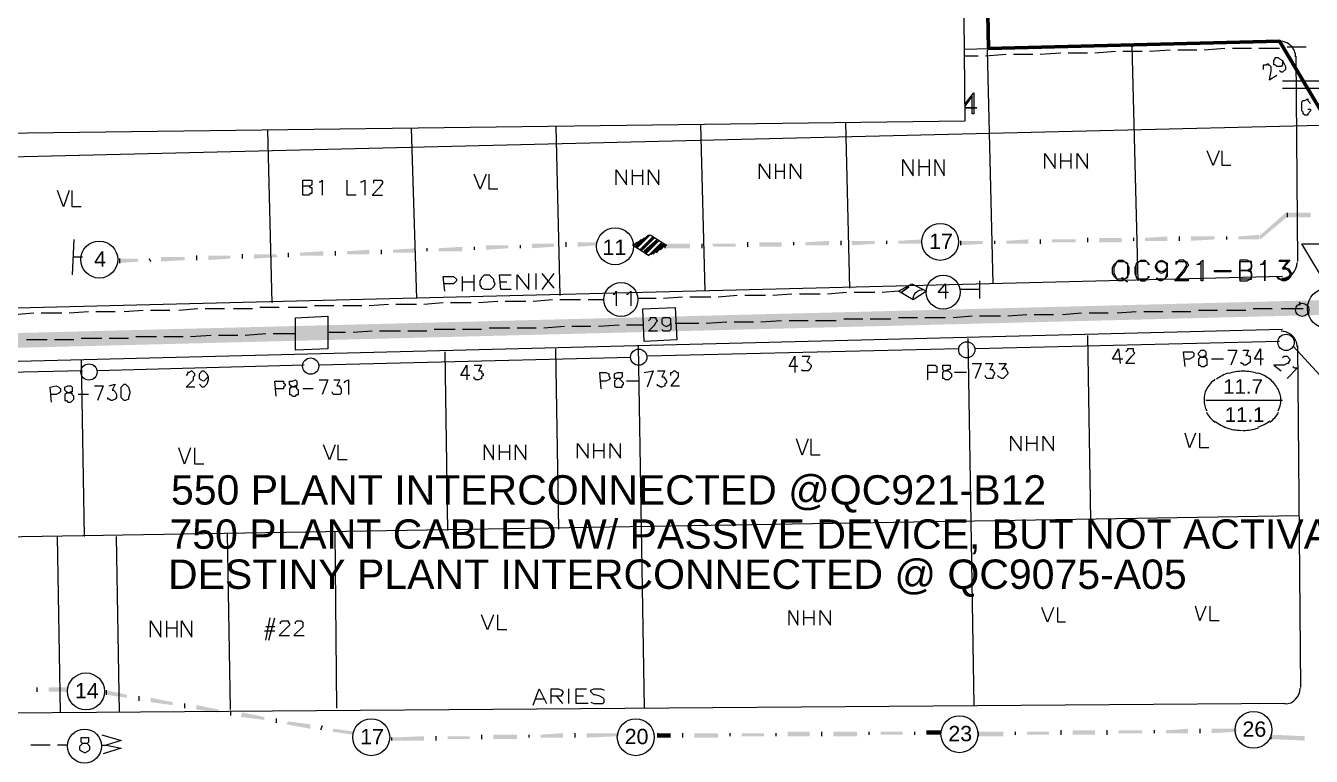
# Model space of a CAD drawing. Header units: millimetres. Extents: x 5.9 to 40.1, y 2 to 30.5.
# Drawn here: x 21.44 to 25.465, y 7.8 to 10.086 of the extents above; entities that cross this region are included whole.
import ezdxf

# ---------------------------------------------------------------- set-up
doc = ezdxf.new("R2010")
doc.units = ezdxf.units.MM
for name, color, linetype in [('PDF_0', 7, 'Continuous'), ('PDF_S31$BOUNDARY-NODE', 3, 'Continuous'), ('PDF_S31$CAAER01', 7, 'Continuous'), ('PDF_S31$CAEOL01', 7, 'Continuous'), ('PDF_S31$CATRM01', 7, 'Continuous'), ('PDF_S31$EQSYM01', 7, 'Continuous'), ('PDF_S31$NAME-ROAD', 7, 'Continuous'), ('PDF_S31$Notes', 6, 'Continuous'), ('PDF_S31$Passives-InlineEq', 7, 'Continuous'), ('PDF_S31$Passives-Splt2way', 7, 'Continuous'), ('PDF_S31$Passives-TapOffs', 7, 'Continuous'), ('PDF_S31$POLE', 7, 'Continuous'), ('PDF_S31$STRAND', 7, 'Continuous'), ('PDF_S31$Symbols-SelfTerminating', 7, 'Continuous'), ('PDF_S31$Symbols-Terminator', 7, 'Continuous'), ('PDF_S31$TPSYM01', 7, 'Continuous'), ('PDF_Text', 7, 'Continuous')]:
    doc.layers.add(name, color=color, linetype=linetype)
for name, color, linetype, true_color in [('PDF_S31$Actives-LineExtender', 94, 'Continuous', 0x009500), ('PDF_S31$Cable-540', 172, 'Continuous', 0x0000dd), ('PDF_S31$Cable-565', 23, 'Continuous', 0xdd8a6e), ('PDF_S31$LOTS', 254, 'Continuous', 0xdcdcdc), ('PDF_S31$Reverse$Not$Active', 61, 'Continuous', 0xdfff7f), ('PDF_S31$ROAD', 8, 'Continuous', 0x808080), ('PDF_S31$SDU', 157, 'Continuous', 0x396472)]:
    doc.layers.add(name, color=color, linetype=linetype, true_color=true_color)
doc.styles.add('PDF ArialMT', font='arial.ttf')
doc.styles.add('PDF Swiss721BT-LightCondensed', font='arial.ttf')

msp = doc.modelspace()

# ---------------------------------------------------------------- hatches: boundary and pattern name
at = {"layer": 'PDF_S31$CAAER01', "transparency": 33554559}
for points in [[(25.3054, 9.4172), (25.3841, 9.5005), (25.3008, 9.4265)], [(25.3933, 9.4912), (25.3841, 9.5005), (25.3054, 9.4172)], [(25.4627, 9.4866), (25.4627, 9.5005), (25.3887, 9.4866)], [(25.3887, 9.4866), (25.4627, 9.5005), (25.3887, 9.5005)], [(24.8705, 9.408), (24.8705, 9.4218), (24.8011, 9.408)], [(24.8011, 9.408), (24.8705, 9.4218), (24.8011, 9.4218)], [(25.0139, 9.4126), (25.0139, 9.4265), (24.9445, 9.4126)], [(24.9445, 9.4126), (25.0139, 9.4265), (24.9445, 9.4218)], [(25.162, 9.4172), (25.162, 9.4265), (25.088, 9.4126)], [(25.088, 9.4126), (25.162, 9.4265), (25.088, 9.4265)], [(25.3008, 9.4172), (25.3008, 9.4311), (25.236, 9.4172)], [(25.236, 9.4172), (25.3008, 9.4311), (25.236, 9.4265)], [(22.3719, 9.3663), (22.3719, 9.3802), (22.2979, 9.3663)], [(22.2979, 9.3663), (22.3719, 9.3802), (22.2979, 9.3756)], [(22.5153, 9.3709), (22.5153, 9.3848), (22.4459, 9.3709)], [(22.4459, 9.3709), (22.5153, 9.3848), (22.4459, 9.3802)], [(22.6588, 9.3756), (22.6588, 9.3894), (22.5894, 9.3756)], [(22.5894, 9.3756), (22.6588, 9.3894), (22.5894, 9.3848)], [(22.8068, 9.3802), (22.8068, 9.3941), (22.7328, 9.3802)], [(22.7328, 9.3802), (22.8068, 9.3941), (22.7328, 9.3894)], [(22.9503, 9.3894), (22.9503, 9.3987), (22.8809, 9.3848)], [(22.8809, 9.3848), (22.9503, 9.3987), (22.8809, 9.3987)], [(23.0937, 9.3941), (23.0937, 9.4033), (23.0243, 9.3894)], [(23.0243, 9.3894), (23.0937, 9.4033), (23.0243, 9.4033)], [(23.2279, 9.3987), (23.2279, 9.408), (23.1677, 9.3941)], [(23.1677, 9.3941), (23.2279, 9.408), (23.1677, 9.408)], [(23.5194, 9.3894), (23.5194, 9.4033), (23.4407, 9.3894)], [(23.4407, 9.3894), (23.5194, 9.4033), (23.4407, 9.4033)], [(23.5934, 9.3941), (23.6628, 9.4033), (23.5888, 9.4033)], [(23.6628, 9.3941), (23.6628, 9.4033), (23.5934, 9.3941)], [(23.8063, 9.3941), (23.8063, 9.408), (23.7369, 9.3941)], [(23.7369, 9.3941), (23.8063, 9.408), (23.7369, 9.408)], [(23.9543, 9.3987), (23.9543, 9.4126), (23.8803, 9.3987)], [(23.8803, 9.3987), (23.9543, 9.4126), (23.8803, 9.408)], [(24.0284, 9.3987), (24.0978, 9.4126), (24.0237, 9.4126)], [(24.0978, 9.4033), (24.0978, 9.4126), (24.0284, 9.3987)], [(24.2458, 9.4033), (24.2458, 9.4172), (24.1718, 9.4033)], [(24.1718, 9.4033), (24.2458, 9.4172), (24.1718, 9.4126)], [(24.4356, 9.4033), (24.4356, 9.4126), (24.3661, 9.3987)], [(24.3661, 9.3987), (24.4356, 9.4126), (24.3661, 9.4126)], [(24.579, 9.4033), (24.579, 9.4172), (24.5096, 9.4033)], [(24.5096, 9.4033), (24.579, 9.4172), (24.5096, 9.4126)], [(24.7271, 9.408), (24.7271, 9.4172), (24.653, 9.408)], [(24.653, 9.408), (24.7271, 9.4172), (24.653, 9.4172)], [(21.7935, 9.3478), (21.7889, 9.3571), (21.7334, 9.3432)], [(21.7334, 9.3432), (21.7889, 9.3571), (21.7334, 9.3571)], [(21.937, 9.3524), (21.937, 9.3617), (21.8629, 9.3478)], [(21.8629, 9.3478), (21.937, 9.3617), (21.8629, 9.3617)], [(22.0804, 9.3571), (22.0804, 9.3663), (22.011, 9.3524)], [(22.011, 9.3524), (22.0804, 9.3663), (22.011, 9.3663)], [(22.2285, 9.3617), (22.2238, 9.3709), (22.1544, 9.3571)], [(22.1544, 9.3571), (22.2238, 9.3709), (22.1544, 9.3709)], [(21.5714, 8.0013), (21.5714, 8.0152), (21.5113, 8.0013)], [(21.5113, 8.0013), (21.5714, 8.0152), (21.5113, 8.0152)], [(21.6917, 7.9921), (21.7565, 7.9921), (21.6917, 8.006)], [(21.7565, 7.9828), (21.7565, 7.9921), (21.6917, 7.9921)], [(21.8305, 7.969), (21.8999, 7.969), (21.8305, 7.9828)], [(21.8999, 7.9597), (21.8999, 7.969), (21.8305, 7.969)], [(21.974, 7.9458), (22.0434, 7.9458), (21.974, 7.9597)], [(22.0434, 7.9366), (22.0434, 7.9458), (21.974, 7.9458)], [(22.1128, 7.9227), (22.1868, 7.9227), (22.1174, 7.9366)], [(22.1868, 7.9134), (22.1868, 7.9227), (22.1128, 7.9227)], [(22.2562, 7.8996), (22.3303, 7.8996), (22.2609, 7.9088)], [(22.3303, 7.8857), (22.3303, 7.8996), (22.2562, 7.8996)], [(22.3997, 7.8764), (22.4691, 7.8764), (22.4043, 7.8857)], [(22.4644, 7.8672), (22.4691, 7.8764), (22.3997, 7.8764)], [(22.6865, 7.8487), (22.6865, 7.8625), (22.5847, 7.8487)], [(22.5847, 7.8487), (22.6865, 7.8625), (22.5847, 7.8579)], [(22.83, 7.8533), (22.83, 7.8625), (22.7606, 7.8533)], [(22.7606, 7.8533), (22.83, 7.8625), (22.7606, 7.8625)], [(22.978, 7.8533), (22.978, 7.8672), (22.904, 7.8533)], [(22.904, 7.8533), (22.978, 7.8672), (22.904, 7.8672)], [(23.1215, 7.8579), (23.1215, 7.8718), (23.0521, 7.8579)], [(23.0521, 7.8579), (23.1215, 7.8718), (23.0521, 7.8672)], [(23.2973, 7.8625), (23.2973, 7.8718), (23.1955, 7.8579)], [(23.1955, 7.8579), (23.2973, 7.8718), (23.1955, 7.8718)], [(23.4593, 7.8579), (23.4593, 7.8718), (23.4176, 7.8579)], [(23.4176, 7.8579), (23.4593, 7.8718), (23.4176, 7.8718)], [(23.6073, 7.8579), (23.6073, 7.8718), (23.5333, 7.8579)], [(23.5333, 7.8579), (23.6073, 7.8718), (23.5333, 7.8718)], [(23.7508, 7.8625), (23.7508, 7.8718), (23.6813, 7.8625)], [(23.6813, 7.8625), (23.7508, 7.8718), (23.6813, 7.8718)], [(23.8942, 7.8625), (23.8942, 7.8764), (23.8248, 7.8625)], [(23.8248, 7.8625), (23.8942, 7.8764), (23.8248, 7.8764)], [(24.0423, 7.8625), (24.0423, 7.8764), (23.9682, 7.8625)], [(23.9682, 7.8625), (24.0423, 7.8764), (23.9682, 7.8764)], [(24.1857, 7.8672), (24.1857, 7.8764), (24.1163, 7.8672)], [(24.1163, 7.8672), (24.1857, 7.8764), (24.1163, 7.8764)], [(24.306, 7.8672), (24.306, 7.881), (24.2597, 7.8672)], [(24.2597, 7.8672), (24.306, 7.881), (24.2597, 7.881)], [(24.5003, 7.8625), (24.5003, 7.8764), (24.4217, 7.8625)], [(24.4217, 7.8625), (24.5003, 7.8764), (24.4217, 7.8764)], [(24.6438, 7.8672), (24.6438, 7.8764), (24.5744, 7.8672)], [(24.5744, 7.8672), (24.6438, 7.8764), (24.5744, 7.8764)], [(24.7872, 7.8672), (24.7872, 7.881), (24.7178, 7.8672)], [(24.7178, 7.8672), (24.7872, 7.881), (24.7178, 7.881)], [(24.9353, 7.8718), (24.9353, 7.881), (24.8612, 7.8718)], [(24.8612, 7.8718), (24.9353, 7.881), (24.8612, 7.881)], [(25.0787, 7.8718), (25.0787, 7.8857), (25.0093, 7.8718)], [(25.0093, 7.8718), (25.0787, 7.8857), (25.0093, 7.881)], [(25.2314, 7.8764), (25.2314, 7.8857), (25.1527, 7.8718)], [(25.1527, 7.8718), (25.2314, 7.8857), (25.1527, 7.8857)], [(25.3378, 7.8533), (25.4442, 7.8625), (25.3378, 7.8672)], [(25.4442, 7.8487), (25.4442, 7.8625), (25.3378, 7.8533)]]:
    msp.add_hatch(color=256, dxfattribs=at).paths.add_polyline_path(points)
at = {"layer": 'PDF_S31$Reverse$Not$Active', "transparency": 33554559}
for points in [[(20.9236, 9.1118), (20.9283, 9.0656), (25.5183, 9.2275)], [(25.5183, 9.2275), (20.9283, 9.0656), (25.5183, 9.1812)]]:
    msp.add_hatch(color=256, dxfattribs=at).paths.add_polyline_path(points)

# ---------------------------------------------------------------- linework, layer by layer
at = {"layer": 'PDF_0', "lineweight": 9}
msp.add_lwpolyline([(14.2654, 21.813), (14.27, 17.0795), (13.6546, 17.0795), (13.6546, 16.5521), (14.0849, 16.3115), (14.0803, 15.9228), (14.0803, 12.124), (19.8826, 12.124), (19.8826, 11.5688), (20.1787, 11.7539), (20.7848, 11.7585), (20.7895, 11.541), (21.6084, 11.541), (21.6038, 11.7724), (24.4124, 11.8047), (24.3985, 11.2588), (24.3754, 10.2177), (24.38, 9.7874), (20.0584, 9.7318), (20.0168, 3.6011), (26.1707, 3.6427), (26.1707, 9.0517), (29.0441, 9.0285)], dxfattribs=at)
at = {"layer": 'PDF_S31$Actives-LineExtender', "lineweight": 9}
for points in [[(24.3795, 9.8399), (24.4078, 9.8753), (24.4078, 9.8105), (24.4032, 9.8105), (24.4032, 9.866), (24.3795, 9.8345)], [(25.0139, 9.32), (24.9954, 9.3108), (24.9862, 9.3154), (24.9815, 9.32), (24.9769, 9.3293), (24.9769, 9.3339), (24.9815, 9.3432), (24.9862, 9.3478), (24.9954, 9.3524), (25.0139, 9.3432), (25.0139, 9.3015), (25.0047, 9.2923), (24.9954, 9.2877), (24.9908, 9.2877), (24.9815, 9.2923), (24.9815, 9.2969), (24.9862, 9.2923)], [(24.9908, 9.3154), (24.9815, 9.32), (24.9815, 9.3432), (24.9908, 9.3478)], [(24.9815, 9.3386), (24.9862, 9.3478), (25.0047, 9.3478), (25.0139, 9.3386)], [(25, 9.3478), (25.0093, 9.3432), (25.0139, 9.3293), (25.0139, 9.3154), (25.0093, 9.3015), (25.0047, 9.2923), (24.9815, 9.2923)], [(25.0417, 9.2923), (25.0787, 9.2923), (25.0787, 9.2877), (25.0371, 9.2877), (25.0648, 9.32), (25.0695, 9.3293), (25.0741, 9.3339), (25.0741, 9.3386), (25.0695, 9.3478), (25.0741, 9.3478), (25.0787, 9.3386), (25.0787, 9.3339), (25.0741, 9.3293), (25.0695, 9.32), (25.0417, 9.2877)], [(25.3933, 9.3478), (25.3656, 9.3478), (25.3656, 9.3524), (25.398, 9.3524), (25.3748, 9.3247), (25.3933, 9.3524)], [(25, 9.3154), (25.0093, 9.32), (25.0139, 9.3293), (25.0047, 9.32), (24.9954, 9.3154), (24.9862, 9.32), (24.9815, 9.3293)], [(25.3748, 9.3293), (25.3841, 9.3293), (25.3933, 9.3247), (25.398, 9.32), (25.4026, 9.3108), (25.4026, 9.3062), (25.398, 9.2969), (25.3933, 9.2923), (25.3841, 9.2877), (25.3748, 9.2877), (25.3656, 9.2923), (25.361, 9.2923), (25.3563, 9.3015), (25.361, 9.3015), (25.3656, 9.2923), (25.3933, 9.2923), (25.398, 9.3015)], [(25.3748, 9.3247), (25.3841, 9.3247), (25.3933, 9.32), (25.398, 9.3108), (25.398, 9.3062), (25.3933, 9.2969), (25.3841, 9.2923)], [(25.3841, 9.3247), (25.3933, 9.32), (25.398, 9.3108)], [(25.361, 9.2969), (25.3702, 9.2923)]]:
    msp.add_lwpolyline(points, dxfattribs=at)
for points in [[(24.417, 9.829), (24.3796, 9.829)], [(25.5969, 9.4033), (25.5183, 9.2645), (25.435, 9.4033)], [(24.8612, 9.3524), (24.8751, 9.3524), (24.8797, 9.3478), (24.889, 9.3432), (24.889, 9.3386), (24.8936, 9.3293), (24.8936, 9.3108), (24.889, 9.3015), (24.889, 9.2969), (24.8797, 9.2923), (24.8751, 9.2877), (24.8612, 9.2877), (24.8474, 9.3015), (24.8427, 9.3108), (24.8427, 9.3293), (24.8474, 9.3386)], [(24.8566, 9.3478), (24.8797, 9.3478), (24.889, 9.3386), (24.889, 9.3015), (24.8797, 9.2923), (24.8566, 9.2923), (24.8474, 9.3108), (24.8474, 9.3293)], [(24.9491, 9.2923), (24.926, 9.2923), (24.9168, 9.3015), (24.9168, 9.3386), (24.926, 9.3478), (24.9306, 9.3524), (24.9445, 9.3524), (24.9491, 9.3478), (24.9538, 9.3432), (24.9584, 9.3386), (24.9538, 9.3386), (24.9538, 9.3432), (24.9491, 9.3478), (24.926, 9.3478), (24.9168, 9.3432), (24.9168, 9.3386), (24.9121, 9.3293), (24.9121, 9.3108), (24.9168, 9.3015), (24.9168, 9.2969), (24.926, 9.2923), (24.9306, 9.2877), (24.9445, 9.2877), (24.9491, 9.2923), (24.9538, 9.2969)], [(25.0417, 9.3386), (25.0417, 9.3478), (25.0463, 9.3478), (25.0695, 9.3478), (25.0648, 9.3524), (25.0509, 9.3524), (25.0463, 9.3478)], [(25.1203, 9.2877), (25.1203, 9.3478), (25.1157, 9.3386), (25.1065, 9.3386), (25.1157, 9.3432), (25.125, 9.3524), (25.125, 9.2877)], [(25.273, 9.3247), (25.2638, 9.32), (25.273, 9.32), (25.2777, 9.3247), (25.2777, 9.3478), (25.273, 9.3478), (25.2638, 9.3524), (25.2407, 9.3524), (25.2407, 9.2877), (25.2638, 9.2877), (25.273, 9.2923), (25.2777, 9.2923), (25.2777, 9.3154), (25.273, 9.32), (25.2638, 9.32), (25.2407, 9.32), (25.2638, 9.32), (25.273, 9.3154), (25.2777, 9.3108), (25.2777, 9.3015), (25.273, 9.2923), (25.2407, 9.2923), (25.2407, 9.3478), (25.273, 9.3478), (25.2777, 9.3386), (25.2777, 9.3293)], [(25.3193, 9.3478), (25.3147, 9.3386), (25.3054, 9.3386), (25.3147, 9.3432), (25.3193, 9.3524), (25.3193, 9.2877)], [(24.9584, 9.3015), (24.9538, 9.2969), (24.9538, 9.3015)], [(25.162, 9.3154), (25.162, 9.32), (25.2129, 9.32), (25.2129, 9.3154)], [(24.889, 9.283), (24.8705, 9.2969), (24.8751, 9.2969)]]:
    msp.add_lwpolyline(points, close=True, dxfattribs=at)
at = {"layer": 'PDF_S31$BOUNDARY-NODE', "lineweight": 60}
msp.add_lwpolyline([(24.4587, 10.6434), (24.4494, 10.2316), (24.4541, 10.0141), (25.3656, 10.0372), (25.583, 9.6717), (26.0596, 9.6717), (26.0643, 9.1303), (26.0689, 8.4594)], dxfattribs=at)
at = {"layer": 'PDF_S31$CAAER01', "lineweight": 0}
for points in [[(25.3887, 9.5005), (25.3887, 9.4866)], [(24.7641, 9.4218), (24.7641, 9.408)], [(24.9075, 9.4218), (24.9075, 9.4126)], [(25.0509, 9.4265), (25.0509, 9.4126)], [(25.199, 9.4265), (25.199, 9.4172)], [(22.4089, 9.3802), (22.4089, 9.3663)], [(22.5524, 9.3848), (22.5524, 9.3709)], [(22.6958, 9.3894), (22.6958, 9.3802)], [(22.8439, 9.3941), (22.8439, 9.3848)], [(22.9873, 9.3987), (22.9873, 9.3894)], [(23.1307, 9.408), (23.1307, 9.3941)], [(23.4407, 9.4033), (23.4407, 9.3894)], [(23.5564, 9.4033), (23.5564, 9.3894)], [(23.6999, 9.408), (23.6999, 9.3941)], [(23.8433, 9.408), (23.8433, 9.3987)], [(23.9914, 9.4126), (23.9914, 9.3987)], [(24.1348, 9.4126), (24.1348, 9.4033)], [(24.3661, 9.4126), (24.3661, 9.3987)], [(24.4726, 9.4126), (24.4726, 9.4033)], [(24.616, 9.4172), (24.616, 9.4033)], [(21.7334, 9.3571), (21.7334, 9.3432)], [(21.8259, 9.3571), (21.8305, 9.3478)], [(21.974, 9.3663), (21.974, 9.3524)], [(22.1174, 9.3709), (22.1174, 9.3571)], [(22.2609, 9.3756), (22.2609, 9.3617)], [(21.4743, 8.0152), (21.4743, 8.0013)], [(21.6917, 8.006), (21.6917, 7.9921)], [(21.7935, 7.9875), (21.7935, 7.9736)], [(21.937, 7.9643), (21.937, 7.9504)], [(22.0804, 7.9412), (22.0804, 7.9273)], [(22.2238, 7.9181), (22.2238, 7.9042)], [(22.3673, 7.8949), (22.3626, 7.881)], [(22.5847, 7.8579), (22.5847, 7.8487)], [(22.7236, 7.8625), (22.7236, 7.8487)], [(22.867, 7.8672), (22.867, 7.8533)], [(23.0151, 7.8672), (23.0151, 7.8579)], [(23.1585, 7.8718), (23.1585, 7.8579)], [(23.4176, 7.8718), (23.4176, 7.8579)], [(23.4963, 7.8718), (23.4963, 7.8579)], [(23.6443, 7.8718), (23.6443, 7.8625)], [(23.7878, 7.8718), (23.7878, 7.8625)], [(23.9312, 7.8764), (23.9312, 7.8625)], [(24.0793, 7.8764), (24.0793, 7.8672)], [(24.2227, 7.8764), (24.2227, 7.8672)], [(24.4217, 7.8764), (24.4217, 7.8625)], [(24.5373, 7.8764), (24.5373, 7.8672)], [(24.6808, 7.881), (24.6808, 7.8672)], [(24.8242, 7.881), (24.8242, 7.8672)], [(24.9723, 7.881), (24.9723, 7.8718)], [(25.1157, 7.8857), (25.1157, 7.8718)], [(25.3378, 7.8672), (25.3378, 7.8533)]]:
    msp.add_lwpolyline(points, dxfattribs=at)
at = {"layer": 'PDF_S31$Cable-540', "lineweight": 9}
for points in [[(24.5744, 9.1812), (24.5142, 9.1766)], [(24.6576, 9.1812), (24.5975, 9.1812)], [(24.7456, 9.1859), (24.6854, 9.1812)], [(24.8288, 9.1859), (24.7687, 9.1859)], [(24.9168, 9.1905), (24.8566, 9.1859)], [(25, 9.1905), (24.9399, 9.1905)], [(25.088, 9.1905), (25.0278, 9.1905)], [(25.1712, 9.1951), (25.1111, 9.1951)], [(25.2592, 9.1951), (25.199, 9.1951)], [(25.3424, 9.1997), (25.2823, 9.1997)], [(25.4396, 9.1997), (25.3702, 9.1997)], [(22.9549, 9.1396), (22.8901, 9.1396)], [(23.0382, 9.1396), (22.978, 9.1396)], [(23.1261, 9.1442), (23.0613, 9.1396)], [(23.2094, 9.1442), (23.1492, 9.1442)], [(23.2973, 9.1488), (23.2325, 9.1442)], [(23.3713, 9.1488), (23.3204, 9.1488)], [(23.5472, 9.1535), (23.4731, 9.1535)], [(23.6351, 9.1581), (23.5703, 9.1535)], [(23.7184, 9.1581), (23.6582, 9.1581)], [(23.8063, 9.1627), (23.7415, 9.1581)], [(23.8896, 9.1627), (23.8294, 9.1627)], [(23.9775, 9.1627), (23.9127, 9.1627)], [(24.0608, 9.1674), (24.0006, 9.1674)], [(24.1487, 9.1674), (24.0839, 9.1674)], [(24.232, 9.172), (24.1718, 9.172)], [(24.3199, 9.172), (24.2551, 9.172)], [(24.4032, 9.1766), (24.343, 9.172)], [(24.4911, 9.1766), (24.4263, 9.1766)], [(21.5067, 9.1026), (21.4419, 9.1026)], [(21.5899, 9.1026), (21.5298, 9.1026)], [(21.6779, 9.1072), (21.6131, 9.1072)], [(21.7611, 9.1072), (21.701, 9.1072)], [(21.8491, 9.1118), (21.7843, 9.1118)], [(21.9323, 9.1118), (21.8722, 9.1118)], [(22.0203, 9.1165), (21.9555, 9.1118)], [(22.1035, 9.1165), (22.0434, 9.1165)], [(22.1914, 9.1211), (22.1267, 9.1165)], [(22.284, 9.1211), (22.2146, 9.1211)], [(22.4413, 9.1257), (22.3858, 9.1257)], [(22.5246, 9.1303), (22.4644, 9.1257)], [(22.6125, 9.1303), (22.5477, 9.1303)], [(22.6958, 9.1303), (22.6356, 9.1303)], [(22.7837, 9.135), (22.7189, 9.135)], [(22.867, 9.135), (22.8068, 9.135)]]:
    msp.add_lwpolyline(points, dxfattribs=at)
at = {"layer": 'PDF_S31$Cable-565', "lineweight": 13}
for points in [[(24.4217, 9.991), (24.3778, 9.991)], [(24.5096, 9.9956), (24.4448, 9.991)], [(24.5929, 9.9956), (24.5327, 9.9956)], [(24.6808, 10.0002), (24.616, 9.9956)], [(24.7641, 10.0002), (24.7039, 10.0002)], [(24.852, 10.0048), (24.7872, 10.0002)], [(24.9353, 10.0048), (24.8751, 10.0048)], [(25.0232, 10.0095), (24.9584, 10.0048)], [(25.1065, 10.0095), (25.0463, 10.0095)], [(25.1944, 10.0141), (25.1296, 10.0095)], [(25.2777, 10.0141), (25.2175, 10.0141)], [(25.3656, 10.0141), (25.3008, 10.0141)], [(25.4489, 10.0187), (25.3887, 10.0187)], [(22.7467, 9.2182), (22.6865, 9.2136)], [(22.8346, 9.2182), (22.7698, 9.2182)], [(22.9179, 9.2229), (22.8577, 9.2182)], [(23.0058, 9.2229), (22.941, 9.2229)], [(23.0891, 9.2275), (23.0289, 9.2229)], [(23.177, 9.2275), (23.1122, 9.2275)], [(23.251, 9.2275), (23.2001, 9.2275)], [(23.413, 9.2321), (23.3575, 9.2321)], [(23.4963, 9.2368), (23.4361, 9.2321)], [(23.5842, 9.2368), (23.5194, 9.2368)], [(23.6675, 9.2414), (23.6073, 9.2368)], [(23.7554, 9.2414), (23.6906, 9.2414)], [(23.8387, 9.246), (23.7785, 9.2414)], [(23.9266, 9.246), (23.8618, 9.246)], [(24.0099, 9.2506), (23.9497, 9.246)], [(24.0978, 9.2506), (24.033, 9.2506)], [(24.1718, 9.2553), (24.1209, 9.2506)], [(21.465, 9.1859), (21.4049, 9.1812)], [(21.5529, 9.1859), (21.4881, 9.1859)], [(21.6362, 9.1905), (21.5761, 9.1859)], [(21.7195, 9.1905), (21.6593, 9.1905)], [(21.8074, 9.1951), (21.7473, 9.1905)], [(21.8907, 9.1951), (21.8305, 9.1951)], [(21.9786, 9.1997), (21.9185, 9.1951)], [(22.0619, 9.1997), (22.0017, 9.1997)], [(22.1498, 9.1997), (22.0897, 9.1997)], [(22.2331, 9.2044), (22.1729, 9.2044)], [(22.321, 9.2044), (22.2609, 9.2044)], [(22.4043, 9.209), (22.3441, 9.209)], [(22.4922, 9.209), (22.4321, 9.209)], [(22.5755, 9.2136), (22.5153, 9.209)], [(22.6634, 9.2136), (22.5986, 9.2136)], [(21.5159, 7.8348), (21.4558, 7.8348)], [(21.5714, 7.8348), (21.539, 7.8348)]]:
    msp.add_lwpolyline(points, dxfattribs=at)
at = {"layer": 'PDF_S31$CAEOL01', "lineweight": 9}
for points in [[(25.1631, 8.9794, 0.105757), (25.1361, 8.9477, 0.124555), (25.1288, 8.9143, 0.124555), (25.1374, 8.8802)], [(25.2983, 8.9973, 0.07697), (25.2514, 9.0045, 0.07697), (25.2045, 8.9973)], [(25.3608, 8.8802, 0.124555), (25.3694, 8.9143, 0.124555), (25.3608, 8.9484, 0.105757), (25.335, 8.9794, 0.086815), (25.2977, 8.9988)], [(25.1638, 8.8476, 0.086815), (25.2055, 8.8258, 0.092976), (25.2496, 8.8197)]]:
    msp.add_lwpolyline(points, format="xyb", dxfattribs=at)
msp.add_lwpolyline([(25.3748, 8.9129), (25.1342, 8.9129)], dxfattribs=at)
for centre, radius, start, end in [((25.2421, 8.8819), 0.1226, 107.6056, 127.4524), ((25.2236, 8.9236), 0.0995, 208.3997, 232.5476), ((25.2745, 8.9236), 0.0995, 307.4524, 331.6003), ((25.2514, 8.9745), 0.155, 270, 287.6056), ((25.2607, 8.9467), 0.1226, 287.6056, 307.4524)]:
    msp.add_arc(centre, radius, start, end, dxfattribs=at)
at = {"layer": 'PDF_S31$CATRM01', "lineweight": 9}
for points in [[(21.5899, 9.4172), (21.5853, 9.3062)], [(21.6177, 9.3617), (21.5899, 9.3617)]]:
    msp.add_lwpolyline(points, dxfattribs=at)
at = {"layer": 'PDF_S31$EQSYM01', "lineweight": 9}
for points in [[(23.3945, 9.4311), (23.4454, 9.3987), (23.3898, 9.3663), (23.3389, 9.3987)], [(23.4037, 9.4265), (23.3621, 9.3848)], [(23.4037, 9.4218), (23.3621, 9.3848)], [(23.4084, 9.4218), (23.3667, 9.3802)], [(23.4084, 9.4218), (23.3667, 9.3848)], [(23.4222, 9.4126), (23.3806, 9.3709)], [(23.4315, 9.408), (23.3898, 9.3663)], [(23.4315, 9.4033), (23.3898, 9.3663)]]:
    msp.add_lwpolyline(points, close=True, dxfattribs=at)
for points in [[(23.3806, 9.4218), (23.3482, 9.3941), (23.376, 9.4218)], [(23.3945, 9.4311), (23.3528, 9.3894), (23.3945, 9.4311), (23.3528, 9.3941), (23.3898, 9.4311)], [(23.3852, 9.4265), (23.3528, 9.3941)], [(23.3575, 9.408), (23.3436, 9.3987), (23.3621, 9.4126)], [(23.3528, 9.408), (23.3436, 9.3987), (23.3436, 9.4033)], [(23.3713, 9.4172), (23.3482, 9.3941)], [(23.3667, 9.4172), (23.3482, 9.3987)], [(23.4176, 9.4172), (23.376, 9.3756), (23.4176, 9.4172), (23.376, 9.3802)], [(23.376, 9.3756), (23.4176, 9.4126), (23.3806, 9.3756), (23.4222, 9.4126), (23.3806, 9.3756)], [(23.3991, 9.3709), (23.4361, 9.4033), (23.4037, 9.3709)], [(23.4084, 9.3756), (23.4361, 9.4033), (23.413, 9.3756)], [(23.4222, 9.3848), (23.4407, 9.3987), (23.4176, 9.3802)], [(23.4315, 9.3894), (23.4407, 9.3987), (23.4269, 9.3848)], [(23.4361, 9.3941), (23.4454, 9.3987), (23.4407, 9.3941)]]:
    msp.add_lwpolyline(points, dxfattribs=at)
at = {"layer": 'PDF_S31$LOTS', "lineweight": 0}
for points in [[(24.9029, 10.0234), (24.9214, 9.2877)], [(24.4494, 10.0095), (24.4679, 9.2784)], [(24.0061, 9.7826), (24.0191, 9.2645)], [(22.1963, 9.7593), (22.21, 9.2182)], [(22.6465, 9.7651), (22.6634, 9.2321)], [(23.0989, 9.7709), (23.1122, 9.2414)], [(23.5525, 9.7767), (23.5657, 9.2553)], [(24.3893, 9.1072), (24.4078, 7.9597)], [(24.7641, 9.1165), (24.7733, 8.5381)], [(22.7513, 9.0656), (22.7606, 8.5057)], [(23.0983, 9.0748), (23.1076, 8.5103)], [(23.3575, 9.0841), (23.3667, 8.5149), (23.376, 7.9504)], [(21.6131, 9.0378), (21.6223, 8.4872)], [(25.4257, 8.552), (20.919, 8.4779)], [(22.0804, 7.9458), (22.0711, 8.4964)], [(22.4135, 7.9504), (22.4089, 8.5011)], [(21.5483, 7.9366), (21.539, 8.4872)], [(21.7334, 7.9366), (21.7241, 8.4872)]]:
    msp.add_lwpolyline(points, dxfattribs=at)
at = {"layer": 'PDF_S31$NAME-ROAD', "lineweight": 9}
for points in [[(22.7513, 9.2553), (22.7467, 9.3015), (22.7791, 9.3015), (22.7883, 9.2923), (22.7883, 9.2877), (22.7791, 9.2784), (22.7467, 9.2784)], [(22.8068, 9.2553), (22.8068, 9.3015)], [(22.8439, 9.2553), (22.8439, 9.3062)], [(22.9595, 9.2599), (22.9271, 9.2599), (22.9225, 9.3062), (22.9595, 9.3062)], [(22.978, 9.2599), (22.978, 9.3062), (23.0151, 9.2599), (23.0151, 9.3108)], [(23.0382, 9.2599), (23.0382, 9.3108)], [(23.0937, 9.2645), (23.0567, 9.3108)], [(23.0567, 9.2599), (23.0937, 9.3108)], [(22.8439, 9.283), (22.8068, 9.283)], [(22.9457, 9.283), (22.9271, 9.283)], [(23.0289, 7.9597), (23.0474, 8.0106), (23.0706, 7.9643)], [(23.0845, 7.9643), (23.0845, 8.0106), (23.1076, 8.0106), (23.1169, 8.006), (23.1215, 8.0013), (23.1215, 7.9967), (23.1169, 7.9921), (23.1169, 7.9875), (23.0845, 7.9875)], [(23.14, 7.9643), (23.14, 8.0106)], [(23.2001, 7.9643), (23.1631, 7.9643), (23.1631, 8.0106), (23.1955, 8.0106)], [(23.2094, 7.969), (23.2186, 7.9643), (23.2464, 7.9643), (23.251, 7.969), (23.251, 7.9782), (23.2464, 7.9828), (23.2372, 7.9875), (23.2233, 7.9921), (23.2186, 7.9921), (23.2094, 8.0013), (23.2094, 8.006), (23.2186, 8.0106), (23.2418, 8.0106), (23.251, 8.006)], [(23.0613, 7.9782), (23.0336, 7.9782)], [(23.1215, 7.9643), (23.103, 7.9875)], [(23.1863, 7.9875), (23.1631, 7.9875)]]:
    msp.add_lwpolyline(points, dxfattribs=at)
msp.add_lwpolyline([(22.8762, 9.3062), (22.8901, 9.3062), (22.904, 9.2923), (22.904, 9.2877), (22.9086, 9.2784), (22.904, 9.2691), (22.8948, 9.2599), (22.8762, 9.2599), (22.867, 9.2645), (22.867, 9.2691), (22.8624, 9.2738), (22.8624, 9.2877), (22.867, 9.2923), (22.867, 9.2969)], close=True, dxfattribs=at)
at = {"layer": 'PDF_S31$Notes', "lineweight": 0}
msp.add_lwpolyline([(20.3036, 4.8365), (20.2666, 9.6486), (26.0134, 9.7874), (26.0411, 4.8596)], close=True, dxfattribs=at)
at = {"layer": 'PDF_S31$Passives-InlineEq', "lineweight": 9}
for points in [[(24.2181, 9.2275), (24.1718, 9.2553), (24.2135, 9.2784), (24.2597, 9.2553)], [(24.2042, 9.2691), (24.1811, 9.2506)]]:
    msp.add_lwpolyline(points, close=True, dxfattribs=at)
msp.add_lwpolyline([(24.1718, 9.2553), (24.2135, 9.2784), (24.2597, 9.2553), (24.2181, 9.2275, -0.459935), (24.2505, 9.2599)], format="xyb", dxfattribs=at)
at = {"layer": 'PDF_S31$Passives-Splt2way', "lineweight": 9}
msp.add_lwpolyline([(25.4535, 9.1859), (25.4581, 9.1859)], close=True, dxfattribs=at)
for centre, radius in [((25.5152, 9.2012), 0.0625), ((25.4365, 9.1966), 0.0208)]:
    msp.add_circle(centre, radius, dxfattribs=at)
msp.add_arc((25.428, 9.2159), 0.00327, 225, 135, dxfattribs=at)
at = {"layer": 'PDF_S31$Passives-TapOffs', "lineweight": 9}
for points in [[(24.3291, 9.2506), (24.2967, 9.2506), (24.3199, 9.2784), (24.3199, 9.2321)], [(23.2788, 9.246), (23.2834, 9.246), (23.2881, 9.2553), (23.2881, 9.209)], [(23.3204, 9.246), (23.3251, 9.246), (23.3343, 9.2553), (23.3343, 9.209)], [(23.4176, 9.1303), (23.3898, 9.1303), (23.4084, 9.1488), (23.413, 9.1581), (23.4176, 9.1627), (23.413, 9.1674), (23.413, 9.172), (23.3945, 9.172), (23.3945, 9.1674), (23.3898, 9.1627)], [(23.4593, 9.1535), (23.4593, 9.1674), (23.4546, 9.172), (23.4361, 9.172), (23.4315, 9.1674), (23.4315, 9.1535), (23.4361, 9.1488), (23.4454, 9.1442), (23.4546, 9.1488), (23.4593, 9.1535), (23.4593, 9.135), (23.4546, 9.1303), (23.4361, 9.1303), (23.4315, 9.135)]]:
    msp.add_lwpolyline(points, dxfattribs=at)
for points in [[(23.3713, 9.1997), (23.4731, 9.2044), (23.4778, 9.1026), (23.376, 9.0979)], [(22.284, 9.172), (22.3858, 9.1766), (22.3858, 9.0748), (22.284, 9.0702)], [(21.6131, 7.844), (21.6131, 7.8579), (21.6362, 7.8579), (21.6362, 7.844), (21.6316, 7.8394), (21.6177, 7.8394), (21.6084, 7.8301), (21.6084, 7.8209), (21.6131, 7.8163), (21.6223, 7.8116), (21.627, 7.8116), (21.6362, 7.8163), (21.6408, 7.8209), (21.6408, 7.8301), (21.6316, 7.8394), (21.6177, 7.8394)]]:
    msp.add_lwpolyline(points, close=True, dxfattribs=at)
for centre in [(24.3121, 9.2521), (23.3033, 9.2289), (21.6237, 7.8315)]:
    msp.add_circle(centre, 0.0532, dxfattribs=at)
at = {"layer": 'PDF_S31$POLE', "lineweight": 0}
for points in [[(25.0695, 9.0193), (25.0648, 9.0656), (25.0926, 9.0656), (25.0972, 9.0609), (25.0972, 9.0517), (25.0926, 9.0471), (25.0833, 9.0424), (25.0695, 9.0424)], [(25.2036, 9.0702), (25.2314, 9.0702), (25.2129, 9.0239)], [(25.2499, 9.0702), (25.2684, 9.0702), (25.2592, 9.0517), (25.2638, 9.0563), (25.2684, 9.0517), (25.273, 9.0517), (25.273, 9.0332), (25.2684, 9.0285), (25.2592, 9.0239), (25.2545, 9.0239), (25.2499, 9.0285), (25.2453, 9.0285), (25.2453, 9.0332)], [(25.3147, 9.0424), (25.2869, 9.0424), (25.3054, 9.0748), (25.3054, 9.0239)], [(24.2644, 8.9776), (24.2644, 9.0239), (24.2875, 9.0239), (24.2921, 9.0193), (24.2921, 9.0008), (24.2644, 9.0008)], [(24.3152, 9.0054), (24.3106, 9.01), (24.3106, 9.0239), (24.3338, 9.0239), (24.3338, 9.01), (24.3291, 9.01), (24.3199, 9.0054), (24.3291, 9.0054), (24.3384, 8.9962), (24.3384, 8.9869), (24.3291, 8.9776), (24.3199, 8.9776), (24.3152, 8.9823), (24.3106, 8.9823), (24.3106, 9.0008), (24.3152, 9.0054), (24.3199, 9.0054)], [(24.4032, 9.0285), (24.4309, 9.0285), (24.4124, 8.9823)], [(24.4448, 9.0285), (24.4679, 9.0285), (24.4587, 9.01), (24.4679, 9.01), (24.4679, 9.0054), (24.4726, 9.0008), (24.4726, 8.9962), (24.4679, 8.9869), (24.4679, 8.9823), (24.4494, 8.9823), (24.4448, 8.9869), (24.4448, 8.9915)], [(24.4864, 9.0285), (24.5096, 9.0285), (24.4957, 9.01), (24.505, 9.0147), (24.5096, 9.01), (24.5142, 9.0008), (24.5142, 8.9962), (24.5003, 8.9823), (24.4957, 8.9823), (24.4864, 8.9869), (24.4818, 8.9915)], [(25.1898, 9.0424), (25.1527, 9.0424)], [(22.358, 8.9776), (22.3858, 8.9776), (22.3673, 8.9314)], [(22.4043, 8.9776), (22.4228, 8.9776), (22.4135, 8.9591), (22.4228, 8.9591), (22.4228, 8.9545), (22.4274, 8.9499), (22.4274, 8.936), (22.4228, 8.9314), (22.4043, 8.9314), (22.3997, 8.936), (22.3997, 8.9406)], [(22.4367, 8.9684), (22.4413, 8.973), (22.4506, 8.9776), (22.4506, 8.9314)], [(23.2418, 8.9499), (23.2372, 9.0008), (23.2557, 9.0008), (23.2649, 8.9962), (23.2649, 8.9915), (23.2695, 8.9823), (23.2649, 8.9776), (23.2557, 8.973), (23.2372, 8.973)], [(23.376, 9.0008), (23.4037, 9.0054), (23.3852, 8.9545)], [(23.4176, 9.0054), (23.4407, 9.0054), (23.4315, 8.9869), (23.4361, 8.9869), (23.4407, 8.9823), (23.4454, 8.973), (23.4454, 8.9684), (23.4407, 8.9638), (23.4407, 8.9591), (23.4315, 8.9545), (23.4269, 8.9545), (23.4222, 8.9591), (23.4176, 8.9591), (23.4176, 8.9638)], [(23.4593, 8.9915), (23.4593, 9.0008), (23.4639, 9.0008), (23.4685, 9.0054), (23.4731, 9.0054), (23.4778, 9.0008), (23.4824, 9.0008), (23.4824, 8.9869), (23.4778, 8.9823), (23.4593, 8.9591), (23.487, 8.9591)], [(24.3847, 9.0008), (24.3476, 9.0008)], [(21.5205, 8.9082), (21.5159, 8.9545), (21.5344, 8.9591), (21.5437, 8.9545), (21.5483, 8.9499), (21.5483, 8.9406), (21.5437, 8.936), (21.5344, 8.9314), (21.5159, 8.9314)], [(21.6547, 8.9591), (21.6825, 8.9591), (21.664, 8.9129)], [(21.701, 8.9591), (21.7195, 8.9638), (21.7102, 8.9453), (21.7149, 8.9453), (21.7195, 8.9406), (21.7241, 8.9314), (21.7241, 8.9221), (21.7195, 8.9175), (21.7102, 8.9129), (21.7056, 8.9129), (21.701, 8.9175), (21.6964, 8.9175), (21.6964, 8.9221)], [(22.2238, 8.9267), (22.2192, 8.973), (22.247, 8.973), (22.247, 8.9684), (22.2516, 8.9638), (22.2516, 8.9591), (22.247, 8.9545), (22.247, 8.9499), (22.2192, 8.9499)], [(22.3395, 8.9499), (22.3071, 8.9499)], [(23.3575, 8.973), (23.3204, 8.973)], [(21.6362, 8.9314), (21.6038, 8.9314)]]:
    msp.add_lwpolyline(points, dxfattribs=at)
for points in [[(25.1203, 9.0702), (25.1296, 9.0702), (25.1342, 9.0656), (25.1342, 9.0517), (25.1296, 9.0517), (25.1203, 9.0471), (25.1157, 9.0471), (25.1111, 9.0424), (25.1111, 9.0239), (25.1157, 9.0239), (25.1203, 9.0193), (25.1296, 9.0193), (25.1342, 9.0239), (25.1389, 9.0239), (25.1389, 9.0424), (25.1342, 9.0471), (25.125, 9.0471), (25.1157, 9.0517), (25.1111, 9.0563), (25.1111, 9.0609)], [(22.2747, 8.973), (22.284, 8.9776), (22.2886, 8.973), (22.2886, 8.9591), (22.284, 8.9591), (22.2747, 8.9545), (22.2701, 8.9545), (22.2655, 8.9499), (22.2655, 8.9314), (22.2701, 8.9314), (22.2747, 8.9267), (22.284, 8.9267), (22.2886, 8.9314), (22.2932, 8.9314), (22.2932, 8.9453), (22.2886, 8.9499), (22.2886, 8.9545), (22.2794, 8.9545), (22.2701, 8.9591), (22.2655, 8.9638), (22.2655, 8.973)], [(23.2927, 9.0008), (23.3066, 9.0008), (23.3066, 8.9869), (23.3019, 8.9823), (23.2927, 8.9823), (23.2834, 8.973), (23.2834, 8.9591), (23.2881, 8.9545), (23.3066, 8.9545), (23.3066, 8.9591), (23.3112, 8.9638), (23.3112, 8.9684), (23.2973, 8.9823), (23.2834, 8.9823), (23.2834, 8.9962)], [(21.5714, 8.9591), (21.5807, 8.9591), (21.5853, 8.9545), (21.5853, 8.9406), (21.5807, 8.9406), (21.5714, 8.936), (21.5668, 8.936), (21.5622, 8.9314), (21.5622, 8.9129), (21.5668, 8.9129), (21.5714, 8.9082), (21.5807, 8.9082), (21.5899, 8.9175), (21.5899, 8.9267), (21.5853, 8.9314), (21.5853, 8.936), (21.5761, 8.936), (21.5668, 8.9406), (21.5622, 8.9453), (21.5622, 8.9545)], [(21.7473, 8.9638), (21.7519, 8.9638), (21.7611, 8.9545), (21.7658, 8.9406), (21.7658, 8.936), (21.7611, 8.9221), (21.7611, 8.9175), (21.7519, 8.9129), (21.7473, 8.9129), (21.738, 8.9221), (21.738, 8.9545)]]:
    msp.add_lwpolyline(points, close=True, dxfattribs=at)
for centre, radius in [((24.3861, 9.0716), 0.0254), ((25.3856, 9.0948), 0.0255), ((23.3589, 9.0485), 0.0254), ((21.6376, 9.0022), 0.0254), ((22.3316, 9.0207), 0.0254)]:
    msp.add_circle(centre, radius, dxfattribs=at)
at = {"layer": 'PDF_S31$ROAD', "lineweight": 0}
msp.add_lwpolyline([(25.4157, 9.9882, 0.419559), (25.3656, 10.0372), (24.3776, 10.0116)], format="xyb", dxfattribs=at)
for points in [[(25.4165, 9.991), (25.4211, 9.3478)], [(25.6154, 9.9123), (25.3748, 9.9123)], [(25.6154, 9.8892), (25.3748, 9.8892)], [(25.4535, 9.8244), (25.4627, 9.8244), (25.4627, 9.8198), (25.4535, 9.8105), (25.4535, 9.8059), (25.4442, 9.8059), (25.4396, 9.8105), (25.4396, 9.8151), (25.435, 9.8198), (25.435, 9.8475), (25.4396, 9.8522), (25.4442, 9.8522), (25.4535, 9.8568), (25.4535, 9.8522), (25.4627, 9.8429)], [(25.3748, 9.3015), (20.9514, 9.1905)], [(25.3748, 9.135), (20.9607, 9.0239)], [(25.4211, 9.0841), (25.4304, 8.0152)], [(25.3841, 7.9643), (20.9699, 7.9319)]]:
    msp.add_lwpolyline(points, dxfattribs=at)
for centre, start, end in [((25.3717, 9.3446), 271.4392, 0.4449), ((25.3717, 9.0809), 0.4449, 91.4391), ((25.381, 8.012), 270.4614, 0.445)]:
    msp.add_arc(centre, 0.0486, start, end, dxfattribs=at)
at = {"layer": 'PDF_S31$SDU', "lineweight": 0}
for points in [[(24.1857, 9.6162), (24.1857, 9.6671), (24.2181, 9.6162), (24.2181, 9.6671)], [(24.2366, 9.6162), (24.2366, 9.6671)], [(24.269, 9.6162), (24.269, 9.6671)], [(24.2875, 9.6162), (24.2875, 9.6671), (24.3152, 9.6162), (24.3152, 9.6671)], [(24.6299, 9.6393), (24.6299, 9.6856), (24.6623, 9.6393), (24.6623, 9.6856)], [(24.6808, 9.6393), (24.6808, 9.6856)], [(24.7132, 9.6624), (24.6808, 9.6624)], [(24.7132, 9.6393), (24.7132, 9.6856)], [(24.7317, 9.6393), (24.7317, 9.6856), (24.7641, 9.6393), (24.7641, 9.6856)], [(25.1759, 9.6948), (25.1574, 9.6486), (25.1389, 9.6948)], [(25.2129, 9.6486), (25.1851, 9.6486), (25.1851, 9.6948)], [(22.8809, 9.6208), (22.8624, 9.5745), (22.8439, 9.6208)], [(22.9179, 9.5745), (22.8901, 9.5745), (22.8901, 9.6208)], [(23.2881, 9.5884), (23.2881, 9.6347), (23.3204, 9.5884), (23.3204, 9.6347)], [(23.3389, 9.5884), (23.3389, 9.6347)], [(23.3713, 9.5884), (23.3713, 9.6347)], [(23.3898, 9.5884), (23.3898, 9.6347), (23.4222, 9.5884), (23.4222, 9.6347)], [(23.7369, 9.6069), (23.7369, 9.6532), (23.7693, 9.6069), (23.7693, 9.6532)], [(23.7878, 9.6069), (23.7878, 9.6532)], [(23.8155, 9.6301), (23.7878, 9.6301)], [(23.8155, 9.6069), (23.8155, 9.6532)], [(23.834, 9.6069), (23.834, 9.6532), (23.8664, 9.6069), (23.8664, 9.6532)], [(24.269, 9.6439), (24.2366, 9.6439)], [(22.3256, 9.5838), (22.3303, 9.5792), (22.3349, 9.5792), (22.3349, 9.5606), (22.3303, 9.5606), (22.3256, 9.556), (22.3071, 9.556), (22.3071, 9.6023), (22.3349, 9.6023), (22.3349, 9.5884), (22.3303, 9.5838), (22.3071, 9.5838)], [(22.358, 9.5977), (22.3626, 9.5977), (22.3673, 9.6023), (22.3673, 9.556)], [(22.4737, 9.556), (22.4459, 9.556), (22.4459, 9.6023)], [(22.4876, 9.5977), (22.4922, 9.5977), (22.5015, 9.6023), (22.5015, 9.556)], [(22.5292, 9.593), (22.5292, 9.6023), (22.5524, 9.6023), (22.557, 9.5977), (22.557, 9.593), (22.5524, 9.5884), (22.5477, 9.5792), (22.5246, 9.556), (22.557, 9.556)], [(23.3713, 9.6162), (23.3389, 9.6162)], [(21.5761, 9.5699), (21.5575, 9.519), (21.539, 9.5699)], [(21.6131, 9.519), (21.5853, 9.519), (21.5853, 9.5699)], [(23.1677, 8.7324), (23.1677, 8.7787), (23.2001, 8.7324), (23.2001, 8.7787)], [(23.2186, 8.7324), (23.2186, 8.7787)], [(23.251, 8.7324), (23.251, 8.7787)], [(23.2695, 8.7324), (23.2695, 8.7787), (23.3019, 8.7324), (23.3019, 8.7787)], [(23.8896, 8.7926), (23.8711, 8.7417), (23.8525, 8.7926)], [(23.9266, 8.7417), (23.8988, 8.7417), (23.8988, 8.7926)], [(24.5235, 8.7555), (24.5235, 8.8018), (24.5559, 8.7555), (24.5559, 8.8018)], [(24.5744, 8.7555), (24.5744, 8.8018)], [(24.6067, 8.7787), (24.5744, 8.7787)], [(24.6067, 8.7555), (24.6067, 8.8018)], [(24.6253, 8.7555), (24.6253, 8.8018), (24.6576, 8.7555), (24.6576, 8.8018)], [(25.1018, 8.8111), (25.0833, 8.7648), (25.0695, 8.8111)], [(25.1435, 8.7648), (25.1157, 8.7648), (25.1157, 8.8111)], [(21.9555, 8.7648), (21.937, 8.7139), (21.9185, 8.7648)], [(21.9971, 8.7139), (21.9694, 8.7139), (21.9694, 8.7648)], [(22.4089, 8.7741), (22.3904, 8.7278), (22.3719, 8.7741)], [(22.4459, 8.7278), (22.4182, 8.7278), (22.4182, 8.7741)], [(22.8762, 8.7278), (22.8762, 8.7741), (22.904, 8.7278), (22.904, 8.7741)], [(22.9225, 8.7278), (22.9225, 8.7741)], [(22.9549, 8.7509), (22.9225, 8.7509)], [(22.9549, 8.7278), (22.9549, 8.7741)], [(22.9734, 8.7278), (22.9734, 8.7741), (23.0058, 8.7278), (23.0058, 8.7741)], [(23.251, 8.7555), (23.2186, 8.7555)], [(23.8294, 8.2096), (23.8294, 8.2558), (23.8572, 8.2096), (23.8572, 8.2558)], [(23.8757, 8.2096), (23.8757, 8.2558)], [(23.9081, 8.2096), (23.9081, 8.2558)], [(23.9266, 8.2096), (23.9266, 8.2558), (23.959, 8.2096), (23.959, 8.2558)], [(24.6576, 8.2651), (24.6391, 8.2188), (24.6206, 8.2651)], [(24.6947, 8.2188), (24.6715, 8.2188), (24.6715, 8.2651)], [(25.1342, 8.2697), (25.1157, 8.2234), (25.1018, 8.2697)], [(25.1759, 8.2234), (25.1481, 8.2234), (25.1481, 8.2697)], [(21.8305, 8.1725), (21.8305, 8.2234), (21.8629, 8.1725), (21.8629, 8.2234)], [(21.8814, 8.1725), (21.8814, 8.2234)], [(21.9138, 8.1725), (21.9138, 8.2234)], [(21.9277, 8.1725), (21.9277, 8.2234), (21.9601, 8.1725), (21.9601, 8.2234)], [(22.1914, 8.1633), (22.2053, 8.2327)], [(22.2007, 8.1633), (22.2192, 8.2327)], [(22.2377, 8.2142), (22.2377, 8.2188), (22.2423, 8.2234), (22.2609, 8.2234), (22.2609, 8.2188), (22.2655, 8.2142), (22.2655, 8.2096), (22.2331, 8.1772), (22.2655, 8.1772)], [(22.284, 8.2142), (22.284, 8.2188), (22.2886, 8.2234), (22.3025, 8.2234), (22.3071, 8.2188), (22.3071, 8.2049), (22.2794, 8.1772), (22.3118, 8.1772)], [(22.904, 8.242), (22.8855, 8.1957), (22.867, 8.242)], [(22.9457, 8.1957), (22.9179, 8.1957), (22.9179, 8.242)], [(23.9081, 8.2327), (23.8757, 8.2327)], [(21.9138, 8.2003), (21.8814, 8.2003)], [(22.2192, 8.1911), (22.1868, 8.1911)], [(22.2192, 8.2049), (22.1914, 8.2049)]]:
    msp.add_lwpolyline(points, dxfattribs=at)
at = {"layer": 'PDF_S31$STRAND', "lineweight": 0}
for points in [[(25.3748, 9.9771), (25.3748, 9.9632), (25.3702, 9.9586), (25.3563, 9.9586), (25.3517, 9.9632), (25.3471, 9.9632), (25.3471, 9.9771), (25.3517, 9.9817), (25.3517, 9.9863), (25.361, 9.9863), (25.3656, 9.9817), (25.3748, 9.9771), (25.3841, 9.9586), (25.3841, 9.9493), (25.3748, 9.9401), (25.3702, 9.9401), (25.3656, 9.9447)], [(25.3147, 9.9493), (25.3147, 9.9632), (25.3239, 9.9632), (25.3286, 9.9678), (25.3286, 9.9632), (25.3332, 9.9632), (25.3378, 9.9586), (25.3378, 9.9447), (25.3332, 9.9169), (25.3563, 9.9308)], [(24.8751, 9.0424), (24.8427, 9.0424), (24.8612, 9.0748), (24.8659, 9.0285)], [(24.9121, 9.0285), (24.8844, 9.0285), (24.9029, 9.0517), (24.9121, 9.0609), (24.9075, 9.0656), (24.9075, 9.0748), (24.889, 9.0748), (24.889, 9.0702), (24.8844, 9.0656)], [(22.83, 8.9915), (22.8022, 8.9915), (22.8207, 9.0239), (22.8207, 8.9776)], [(22.8439, 9.0239), (22.867, 9.0239), (22.8577, 9.0054), (22.867, 9.0054), (22.867, 9.0008), (22.8716, 8.9962), (22.8716, 8.9915), (22.867, 8.9869), (22.867, 8.9823), (22.8577, 8.9776), (22.8485, 8.9776), (22.8439, 8.9823), (22.8439, 8.9869)], [(23.8572, 9.0193), (23.8294, 9.0193), (23.8479, 9.0517), (23.8479, 9.0008)], [(23.8711, 9.0517), (23.8942, 9.0517), (23.8849, 9.0332), (23.8896, 9.0332), (23.8988, 9.0239), (23.8988, 9.0193), (23.8942, 9.01), (23.8896, 9.0054), (23.8711, 9.0054), (23.8711, 9.01)], [(25.3748, 9.0471), (25.3795, 9.0517), (25.3887, 9.0517), (25.398, 9.0424), (25.398, 9.0378), (25.3933, 9.0332), (25.3933, 9.0285), (25.3887, 9.0285), (25.3795, 9.0239), (25.3471, 9.0239), (25.3702, 9.0054)], [(25.4072, 9.0193), (25.4118, 9.0147), (25.4211, 9.0147), (25.3887, 8.9823)], [(21.9694, 8.9545), (21.9416, 8.9545), (21.9647, 8.9776), (21.9647, 8.9869), (21.9694, 8.9915), (21.9694, 8.9962), (21.9601, 9.0054), (21.9508, 9.0008), (21.9462, 9.0008), (21.9462, 8.9962), (21.9416, 8.9915)], [(22.011, 8.9869), (21.9971, 8.973), (21.9879, 8.9776), (21.9832, 8.9823), (21.9832, 8.9962), (21.9925, 9.0054), (21.9971, 9.0054), (22.0064, 8.9962), (22.011, 8.9869), (22.011, 8.9776), (22.0064, 8.9638), (21.9971, 8.9545), (21.9925, 8.9545), (21.9832, 8.9638)]]:
    msp.add_lwpolyline(points, dxfattribs=at)
at = {"layer": 'PDF_S31$STRAND', "color": 254, "lineweight": 0, "true_color": 0xdcdcdc}
for points in [[(25.3656, 9.0979), (24.4124, 9.0748)], [(24.3615, 9.0748), (23.3852, 9.0517)], [(25.6154, 8.8573), (25.4072, 9.0841)], [(22.3118, 9.0239), (21.664, 9.0054)], [(23.3343, 9.0471), (22.358, 9.0239)], [(21.6177, 9.0054), (20.9699, 8.9915)]]:
    msp.add_lwpolyline(points, dxfattribs=at)
at = {"layer": 'PDF_S31$Symbols-SelfTerminating', "lineweight": 9}
for points in [[(24.4263, 9.2599), (24.3661, 9.2599)], [(24.4263, 9.2877), (24.4263, 9.2321)]]:
    msp.add_lwpolyline(points, dxfattribs=at)
at = {"layer": 'PDF_S31$Symbols-Terminator', "lineweight": 9}
for points in [[(21.6779, 7.8672), (21.738, 7.8487), (21.6917, 7.8348)], [(21.6779, 7.8348), (21.6917, 7.8348), (21.738, 7.8255), (21.6825, 7.807)]]:
    msp.add_lwpolyline(points, dxfattribs=at)
at = {"layer": 'PDF_S31$TPSYM01', "lineweight": 9}
for centre in [(24.3028, 9.4094), (23.2848, 9.3955), (21.6699, 9.3539), (21.6283, 8.0027), (25.2838, 7.8824), (22.5214, 7.8593), (23.3496, 7.8593), (24.363, 7.8686)]:
    msp.add_circle(centre, 0.0578, dxfattribs=at)

# ---------------------------------------------------------------- texts
at = {"layer": 'PDF_Text', "attachment_point": 4, "style": 'PDF ArialMT'}
for s, insert, char_height in [('17', (24.2681, 9.4113), 0.04794), ('4', (21.6538, 9.3557), 0.0479), ('11', (23.2455, 9.3928), 0.04794), ('11.7', (25.1889, 8.9567), 0.04567), ('11.1', (25.1936, 8.8688), 0.04567), ('14', (21.5936, 8.0046), 0.04794), ('23', (24.3283, 7.8704), 0.04794), ('26', (25.2491, 7.8843), 0.04794), ('17', (22.4867, 7.8612), 0.04794), ('20', (23.3149, 7.8612), 0.04794)]:
    msp.add_mtext(s, dxfattribs=dict(at, insert=insert, char_height=char_height))
at = {"layer": 'PDF_Text', "color": 6, "char_height": 0.091869, "attachment_point": 4, "style": 'PDF Swiss721BT-LightCondensed'}
for s, insert in [('550 PLANT INTERCONNECTED @QC921-B12', (21.8944, 8.6206)), ('750 PLANT CABLED W/ PASSIVE DEVICE, BUT NOT ACTIVATED', (21.8897, 8.4864)), ('DESTINY PLANT INTERCONNECTED @ QC9075-A05', (21.8851, 8.3568))]:
    msp.add_mtext(s, dxfattribs=dict(at, insert=insert))

doc.saveas('drawing.dxf')
